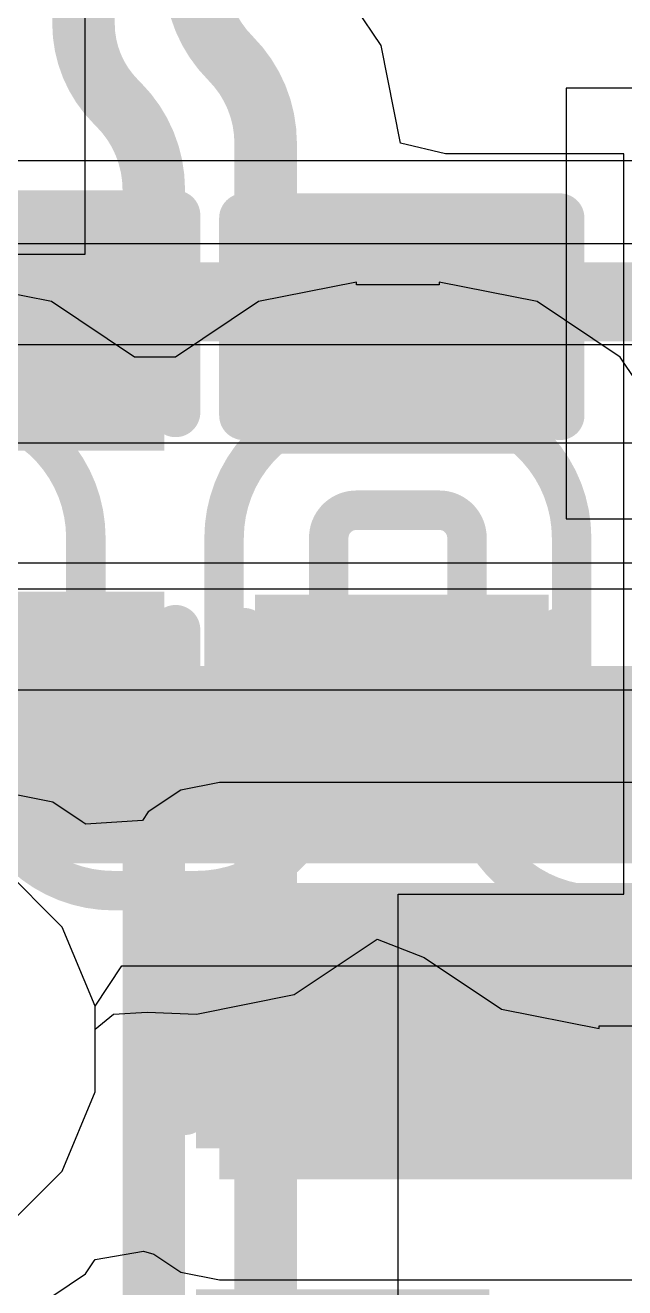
# Model space of a CAD drawing. Header units: inches. Extents: x 0 to 208, y 0 to 213.
# Drawn here: x 3.0078 to 3.0686, y 3.4202 to 3.5481 of the extents above; entities that cross this region are included whole.
import ezdxf

# ---------------------------------------------------------------- set-up
doc = ezdxf.new("R2010")
doc.units = ezdxf.units.IN
doc.header["$MEASUREMENT"] = 0
for name, color, linetype in [('Bottom Layer', 5, 'Continuous'), ('Bottom Overlay', 54, 'Continuous'), ('Bottom Paste', 16, 'Continuous'), ('Bottom Solder', 6, 'Continuous'), ('L2_GND1', 16, 'Continuous'), ('L3_SIG1', 76, 'Continuous'), ('L5_GND2', 156, 'Continuous'), ('L6_SIG2', 130, 'Continuous'), ('L7_GND3', 216, 'Continuous'), ('Top Layer', 1, 'Continuous'), ('Top Overlay', 2, 'Continuous'), ('Top Paste', 8, 'Continuous'), ('Top Solder', 216, 'Continuous')]:
    doc.layers.add(name, color=color, linetype=linetype)

# ---------------------------------------------------------------- blocks, each defined once
blk = doc.blocks.new('CAP_0402_316')
at = {"layer": 'Top Layer'}
for points in [[(-0.0275, -0.0125), (-0.0275, 0.0125), (-0.0095, 0.0125), (-0.0095, -0.0125)], [(0.0095, -0.0125), (0.0095, 0.0125), (0.0275, 0.0125), (0.0275, -0.0125)]]:
    blk.add_hatch(color=1, dxfattribs=at).paths.add_polyline_path(points)
at = {"layer": 'Top Paste'}
for points in [[(-0.0275, -0.0125), (-0.0275, 0.0125), (-0.0095, 0.0125), (-0.0095, -0.0125)], [(0.0095, -0.0125), (0.0095, 0.0125), (0.0275, 0.0125), (0.0275, -0.0125)]]:
    blk.add_hatch(color=8, dxfattribs=at).paths.add_polyline_path(points)
at = {"layer": 'Top Solder'}
for points in [[(-0.02986, -0.01486), (-0.02986, 0.01486), (-0.00714, 0.01486), (-0.00714, -0.01486)], [(0.00714, -0.01486), (0.00714, 0.01486), (0.02986, 0.01486), (0.02986, -0.01486)]]:
    blk.add_hatch(color=216, dxfattribs=at).paths.add_polyline_path(points)
at = {"layer": 'Top Overlay'}
for points in [[(-0.031, 0.016, 0.005, 0.005, 0), (-0.031, -0.016, 0.005, 0.005, 0)], [(-0.031, 0.016, 0.005, 0.005, 0), (-0.011, 0.016, 0.005, 0.005, 0)], [(0.011, 0.016, 0.005, 0.005, 0), (0.031, 0.016, 0.005, 0.005, 0)], [(0.031, 0.016, 0.005, 0.005, 0), (0.031, -0.016, 0.005, 0.005, 0)], [(-0.031, -0.016, 0.005, 0.005, 0), (-0.011, -0.016, 0.005, 0.005, 0)], [(0.011, -0.016, 0.005, 0.005, 0), (0.031, -0.016, 0.005, 0.005, 0)]]:
    blk.add_lwpolyline(points, format="xyseb", dxfattribs=at)
for points in [[(-0.03225, 0.016, 0.0025, 0.0025, 1), (-0.02975, 0.016, 0.0025, 0.0025, 1)], [(-0.03225, 0.016, 0.0025, 0.0025, 1), (-0.02975, 0.016, 0.0025, 0.0025, 1)], [(-0.01225, 0.016, 0.0025, 0.0025, 1), (-0.00975, 0.016, 0.0025, 0.0025, 1)], [(0.00975, 0.016, 0.0025, 0.0025, 1), (0.01225, 0.016, 0.0025, 0.0025, 1)], [(0.02975, 0.016, 0.0025, 0.0025, 1), (0.03225, 0.016, 0.0025, 0.0025, 1)], [(0.02975, 0.016, 0.0025, 0.0025, 1), (0.03225, 0.016, 0.0025, 0.0025, 1)], [(-0.03225, -0.016, 0.0025, 0.0025, 1), (-0.02975, -0.016, 0.0025, 0.0025, 1)], [(-0.03225, -0.016, 0.0025, 0.0025, 1), (-0.02975, -0.016, 0.0025, 0.0025, 1)], [(-0.01225, -0.016, 0.0025, 0.0025, 1), (-0.00975, -0.016, 0.0025, 0.0025, 1)], [(0.00975, -0.016, 0.0025, 0.0025, 1), (0.01225, -0.016, 0.0025, 0.0025, 1)], [(0.02975, -0.016, 0.0025, 0.0025, 1), (0.03225, -0.016, 0.0025, 0.0025, 1)], [(0.02975, -0.016, 0.0025, 0.0025, 1), (0.03225, -0.016, 0.0025, 0.0025, 1)]]:
    blk.add_lwpolyline(points, format="xyseb", close=True, dxfattribs=at)
blk = doc.blocks.new('MCZ1210CH900L2_398')
at = {"layer": 'Top Layer'}
for points in [[(-0.03445, 0.01673), (-0.01476, 0.01673), (-0.01476, 0.00492), (-0.03445, 0.00492)], [(0.01476, 0.01673), (0.03445, 0.01673), (0.03445, 0.00492), (0.01476, 0.00492)], [(-0.03445, -0.00492), (-0.01476, -0.00492), (-0.01476, -0.01673), (-0.03445, -0.01673)], [(0.01476, -0.00492), (0.03445, -0.00492), (0.03445, -0.01673), (0.01476, -0.01673)]]:
    blk.add_hatch(color=1, dxfattribs=at).paths.add_polyline_path(points)
at = {"layer": 'Top Paste'}
for points in [[(-0.03445, 0.01673), (-0.01476, 0.01673), (-0.01476, 0.00492), (-0.03445, 0.00492)], [(0.01476, 0.01673), (0.03445, 0.01673), (0.03445, 0.00492), (0.01476, 0.00492)], [(-0.03445, -0.00492), (-0.01476, -0.00492), (-0.01476, -0.01673), (-0.03445, -0.01673)], [(0.01476, -0.00492), (0.03445, -0.00492), (0.03445, -0.01673), (0.01476, -0.01673)]]:
    blk.add_hatch(color=8, dxfattribs=at).paths.add_polyline_path(points)
at = {"layer": 'Top Solder'}
for points in [[(-0.03645, 0.01873), (-0.01276, 0.01873), (-0.01276, 0.00292), (-0.03645, 0.00292)], [(0.01276, 0.01873), (0.03645, 0.01873), (0.03645, 0.00292), (0.01276, 0.00292)], [(-0.03645, -0.00292), (-0.01276, -0.00292), (-0.01276, -0.01873), (-0.03645, -0.01873)], [(0.01276, -0.00292), (0.03645, -0.00292), (0.03645, -0.01873), (0.01276, -0.01873)]]:
    blk.add_hatch(color=216, dxfattribs=at).paths.add_polyline_path(points)
at = {"layer": 'Top Overlay'}
for points in [[(-0.013, 0.022, 0.005, 0.005, 0), (0.012, 0.022, 0.005, 0.005, 0)], [(-0.013, -0.022, 0.005, 0.005, 0), (0.012, -0.022, 0.005, 0.005, 0)]]:
    blk.add_lwpolyline(points, format="xyseb", dxfattribs=at)
for points in [[(-0.01425, 0.022, 0.0025, 0.0025, 1), (-0.01175, 0.022, 0.0025, 0.0025, 1)], [(0.01075, 0.022, 0.0025, 0.0025, 1), (0.01325, 0.022, 0.0025, 0.0025, 1)], [(-0.03945, 0.011, 0.0063, 0.0063, 1), (-0.04255, 0.011, 0.0063, 0.0063, 1)], [(-0.04413, 0.011, 0.00315, 0.00315, 1), (-0.04098, 0.011, 0.00315, 0.00315, 1)], [(-0.04102, 0.011, 0.00315, 0.00315, 1), (-0.03787, 0.011, 0.00315, 0.00315, 1)], [(-0.01425, -0.022, 0.0025, 0.0025, 1), (-0.01175, -0.022, 0.0025, 0.0025, 1)], [(0.01075, -0.022, 0.0025, 0.0025, 1), (0.01325, -0.022, 0.0025, 0.0025, 1)]]:
    blk.add_lwpolyline(points, format="xyseb", close=True, dxfattribs=at)
blk = doc.blocks.new('CAP_0402_B_636')
at = {"layer": 'Bottom Layer'}
for points in [[(-0.0095, 0.0125), (-0.0095, -0.0125), (-0.0275, -0.0125), (-0.0275, 0.0125)], [(0.0275, 0.0125), (0.0275, -0.0125), (0.0095, -0.0125), (0.0095, 0.0125)]]:
    blk.add_hatch(color=5, dxfattribs=at).paths.add_polyline_path(points)
at = {"layer": 'Bottom Paste'}
for points in [[(-0.0095, 0.0125), (-0.0095, -0.0125), (-0.0275, -0.0125), (-0.0275, 0.0125)], [(0.0275, 0.0125), (0.0275, -0.0125), (0.0095, -0.0125), (0.0095, 0.0125)]]:
    blk.add_hatch(color=16, dxfattribs=at).paths.add_polyline_path(points)
at = {"layer": 'Bottom Solder'}
for points in [[(-0.00714, 0.01486), (-0.00714, -0.01486), (-0.02986, -0.01486), (-0.02986, 0.01486)], [(0.02986, 0.01486), (0.02986, -0.01486), (0.00714, -0.01486), (0.00714, 0.01486)]]:
    blk.add_hatch(color=6, dxfattribs=at).paths.add_polyline_path(points)
at = {"layer": 'Bottom Overlay'}
for points in [[(-0.031, -0.016, 0.005, 0.005, 0), (-0.031, 0.016, 0.005, 0.005, 0)], [(-0.011, 0.016, 0.005, 0.005, 0), (-0.031, 0.016, 0.005, 0.005, 0)], [(0.031, 0.016, 0.005, 0.005, 0), (0.011, 0.016, 0.005, 0.005, 0)], [(0.031, -0.016, 0.005, 0.005, 0), (0.031, 0.016, 0.005, 0.005, 0)], [(-0.011, -0.016, 0.005, 0.005, 0), (-0.031, -0.016, 0.005, 0.005, 0)], [(0.031, -0.016, 0.005, 0.005, 0), (0.011, -0.016, 0.005, 0.005, 0)]]:
    blk.add_lwpolyline(points, format="xyseb", dxfattribs=at)
for points in [[(-0.03225, 0.016, 0.0025, 0.0025, 1), (-0.02975, 0.016, 0.0025, 0.0025, 1)], [(-0.03225, 0.016, 0.0025, 0.0025, 1), (-0.02975, 0.016, 0.0025, 0.0025, 1)], [(-0.01225, 0.016, 0.0025, 0.0025, 1), (-0.00975, 0.016, 0.0025, 0.0025, 1)], [(0.00975, 0.016, 0.0025, 0.0025, 1), (0.01225, 0.016, 0.0025, 0.0025, 1)], [(0.02975, 0.016, 0.0025, 0.0025, 1), (0.03225, 0.016, 0.0025, 0.0025, 1)], [(0.02975, 0.016, 0.0025, 0.0025, 1), (0.03225, 0.016, 0.0025, 0.0025, 1)], [(-0.03225, -0.016, 0.0025, 0.0025, 1), (-0.02975, -0.016, 0.0025, 0.0025, 1)], [(-0.03225, -0.016, 0.0025, 0.0025, 1), (-0.02975, -0.016, 0.0025, 0.0025, 1)], [(-0.01225, -0.016, 0.0025, 0.0025, 1), (-0.00975, -0.016, 0.0025, 0.0025, 1)], [(0.00975, -0.016, 0.0025, 0.0025, 1), (0.01225, -0.016, 0.0025, 0.0025, 1)], [(0.02975, -0.016, 0.0025, 0.0025, 1), (0.03225, -0.016, 0.0025, 0.0025, 1)], [(0.02975, -0.016, 0.0025, 0.0025, 1), (0.03225, -0.016, 0.0025, 0.0025, 1)]]:
    blk.add_lwpolyline(points, format="xyseb", close=True, dxfattribs=at)
blk = doc.blocks.new('CAP_0402_B_637')
at = {"layer": 'Bottom Layer'}
for points in [[(-0.0095, 0.0125), (-0.0095, -0.0125), (-0.0275, -0.0125), (-0.0275, 0.0125)], [(0.0275, 0.0125), (0.0275, -0.0125), (0.0095, -0.0125), (0.0095, 0.0125)]]:
    blk.add_hatch(color=5, dxfattribs=at).paths.add_polyline_path(points)
at = {"layer": 'Bottom Paste'}
for points in [[(-0.0095, 0.0125), (-0.0095, -0.0125), (-0.0275, -0.0125), (-0.0275, 0.0125)], [(0.0275, 0.0125), (0.0275, -0.0125), (0.0095, -0.0125), (0.0095, 0.0125)]]:
    blk.add_hatch(color=16, dxfattribs=at).paths.add_polyline_path(points)
at = {"layer": 'Bottom Solder'}
for points in [[(-0.00714, 0.01486), (-0.00714, -0.01486), (-0.02986, -0.01486), (-0.02986, 0.01486)], [(0.02986, 0.01486), (0.02986, -0.01486), (0.00714, -0.01486), (0.00714, 0.01486)]]:
    blk.add_hatch(color=6, dxfattribs=at).paths.add_polyline_path(points)
at = {"layer": 'Bottom Overlay'}
for points in [[(-0.031, -0.016, 0.005, 0.005, 0), (-0.031, 0.016, 0.005, 0.005, 0)], [(-0.011, 0.016, 0.005, 0.005, 0), (-0.031, 0.016, 0.005, 0.005, 0)], [(0.031, 0.016, 0.005, 0.005, 0), (0.011, 0.016, 0.005, 0.005, 0)], [(0.031, -0.016, 0.005, 0.005, 0), (0.031, 0.016, 0.005, 0.005, 0)], [(-0.011, -0.016, 0.005, 0.005, 0), (-0.031, -0.016, 0.005, 0.005, 0)], [(0.031, -0.016, 0.005, 0.005, 0), (0.011, -0.016, 0.005, 0.005, 0)]]:
    blk.add_lwpolyline(points, format="xyseb", dxfattribs=at)
for points in [[(-0.03225, 0.016, 0.0025, 0.0025, 1), (-0.02975, 0.016, 0.0025, 0.0025, 1)], [(-0.03225, 0.016, 0.0025, 0.0025, 1), (-0.02975, 0.016, 0.0025, 0.0025, 1)], [(-0.01225, 0.016, 0.0025, 0.0025, 1), (-0.00975, 0.016, 0.0025, 0.0025, 1)], [(0.00975, 0.016, 0.0025, 0.0025, 1), (0.01225, 0.016, 0.0025, 0.0025, 1)], [(0.02975, 0.016, 0.0025, 0.0025, 1), (0.03225, 0.016, 0.0025, 0.0025, 1)], [(0.02975, 0.016, 0.0025, 0.0025, 1), (0.03225, 0.016, 0.0025, 0.0025, 1)], [(-0.03225, -0.016, 0.0025, 0.0025, 1), (-0.02975, -0.016, 0.0025, 0.0025, 1)], [(-0.03225, -0.016, 0.0025, 0.0025, 1), (-0.02975, -0.016, 0.0025, 0.0025, 1)], [(-0.01225, -0.016, 0.0025, 0.0025, 1), (-0.00975, -0.016, 0.0025, 0.0025, 1)], [(0.00975, -0.016, 0.0025, 0.0025, 1), (0.01225, -0.016, 0.0025, 0.0025, 1)], [(0.02975, -0.016, 0.0025, 0.0025, 1), (0.03225, -0.016, 0.0025, 0.0025, 1)], [(0.02975, -0.016, 0.0025, 0.0025, 1), (0.03225, -0.016, 0.0025, 0.0025, 1)]]:
    blk.add_lwpolyline(points, format="xyseb", close=True, dxfattribs=at)

msp = doc.modelspace()

# ---------------------------------------------------------------- hatches: boundary and pattern name
at = {"layer": 'Top Layer'}
msp.add_hatch(color=1, dxfattribs=at).paths.add_polyline_path([(3.0275, 3.43123), (3.13583, 3.43123), (3.13583, 3.46123), (3.0275, 3.46123)])

# ---------------------------------------------------------------- linework, layer by layer
at = {"layer": 'Bottom Layer'}
for p, q in [((3.04389, 3.54606), (3.0413, 3.54993)), ((3.04585, 3.53618), (3.04389, 3.54606)), ((3.05041, 3.5351), (3.04585, 3.53618)), ((3.06848, 3.5351), (3.05041, 3.5351)), ((3.06848, 3.4971), (3.06848, 3.5351)), ((3.06848, 3.4601), (3.06848, 3.4971)), ((3.04562, 3.15119), (3.04562, 3.4601)), ((3.04562, 3.4601), (3.06848, 3.4601))]:
    msp.add_line(p, q, dxfattribs=at)
for points in [[(3.01374, 3.5483, 0.00633, 0.00633, 0), (3.01374, 3.56025, 0.00633, 0.00633, 0)], [(3.02863, 3.54478, 0.00633, 0.00633, -0.198912), (3.02507, 3.55338, 0.00633, 0.00633, 0)], [(3.01703, 3.54036, 0.00633, 0.00633, -0.198912), (3.01374, 3.5483, 0.00633, 0.00633, 0)], [(3.02863, 3.54478, 0.00633, 0.00633, -0.198912), (3.03219, 3.53618, 0.00633, 0.00633, 0)], [(3.01703, 3.54036, 0.00633, 0.00633, 0), (3.0173, 3.54009, 0.00633, 0.00633, 0)], [(3.0173, 3.54009, 0.00633, 0.00633, -0.198893), (3.02086, 3.53148, 0.00633, 0.00633, 0)], [(3.03219, 3.52877, 0.00633, 0.00633, 0), (3.03219, 3.53618, 0.00633, 0.00633, 0)], [(3.02086, 3.52906, 0.00633, 0.00633, 0), (3.02086, 3.53148, 0.00633, 0.00633, 0)], [(3.02086, 3.52906, 0.00633, 0.00633, -0.198898), (3.01866, 3.52373, 0.00633, 0.00633, 0)], [(3.0344, 3.52344, 0.00633, 0.00633, -0.198912), (3.03219, 3.52877, 0.00633, 0.00633, 0)], [(3.01866, 3.52373, 0.00633, 0.00633, -0.198912), (3.01503, 3.52223, 0.00633, 0.00633, 0)], [(3.03803, 3.52194, 0.00633, 0.00633, -0.198912), (3.0344, 3.52344, 0.00633, 0.00633, 0)], [(3.01141, 3.52073, 0.00633, 0.00633, -0.198912), (3.01503, 3.52223, 0.00633, 0.00633, 0)], [(3.03803, 3.52194, 0.00633, 0.00633, -0.198898), (3.04165, 3.52044, 0.00633, 0.00633, 0)], [(3.00707, 3.5164, 0.00633, 0.00633, 0), (3.01141, 3.52073, 0.00633, 0.00633, 0)], [(3.04165, 3.52044, 0.00633, 0.00633, 0), (3.04598, 3.5161, 0.00633, 0.00633, 0)], [(3.00707, 3.4794, 0.00633, 0.00633, 0), (3.01291, 3.47356, 0.00633, 0.00633, 0)], [(3.04015, 3.47327, 0.00633, 0.00633, 0), (3.04598, 3.4791, 0.00633, 0.00633, 0)], [(3.01291, 3.47356, 0.00633, 0.00633, 0), (3.01716, 3.47356, 0.00633, 0.00633, 0)], [(3.01716, 3.47356, 0.00633, 0.00633, 0), (3.02086, 3.46985, 0.00633, 0.00633, 0)], [(3.03219, 3.46956, 0.00633, 0.00633, 0), (3.0359, 3.47327, 0.00633, 0.00633, 0)], [(3.0359, 3.47327, 0.00633, 0.00633, 0), (3.04015, 3.47327, 0.00633, 0.00633, 0)], [(3.02086, 3.15589, 0.00633, 0.00633, 0), (3.02086, 3.46985, 0.00633, 0.00633, 0)], [(3.03219, 3.15119, 0.00633, 0.00633, 0), (3.03219, 3.46956, 0.00633, 0.00633, 0)]]:
    msp.add_lwpolyline(points, format="xyseb", dxfattribs=at)
for points in [[(3.01216, 3.5483, 0.00316, 0.00316, 1), (3.01532, 3.5483, 0.00316, 0.00316, 1)], [(3.01215, 3.5483, 0.00316, 0.00316, 1), (3.01532, 3.5483, 0.00316, 0.00316, 1)], [(3.02705, 3.54478, 0.00316, 0.00316, 1), (3.03021, 3.54478, 0.00316, 0.00316, 1)], [(3.02705, 3.54478, 0.00316, 0.00316, 1), (3.03021, 3.54478, 0.00316, 0.00316, 1)], [(3.01545, 3.54036, 0.00316, 0.00316, 1), (3.01861, 3.54036, 0.00316, 0.00316, 1)], [(3.01545, 3.54036, 0.00316, 0.00316, 1), (3.01861, 3.54036, 0.00316, 0.00316, 1)], [(3.01572, 3.54009, 0.00316, 0.00316, 1), (3.01888, 3.54009, 0.00316, 0.00316, 1)], [(3.01572, 3.54009, 0.00316, 0.00316, 1), (3.01888, 3.54009, 0.00316, 0.00316, 1)], [(3.03061, 3.53618, 0.00316, 0.00316, 1), (3.03378, 3.53618, 0.00316, 0.00316, 1)], [(3.03061, 3.53618, 0.00316, 0.00316, 1), (3.03378, 3.53618, 0.00316, 0.00316, 1)], [(3.01928, 3.53148, 0.00316, 0.00316, 1), (3.02245, 3.53148, 0.00316, 0.00316, 1)], [(3.01928, 3.53148, 0.00316, 0.00316, 1), (3.02245, 3.53148, 0.00316, 0.00316, 1)], [(3.01928, 3.52906, 0.00316, 0.00316, 1), (3.02245, 3.52906, 0.00316, 0.00316, 1)], [(3.01928, 3.52906, 0.00316, 0.00316, 1), (3.02245, 3.52906, 0.00316, 0.00316, 1)], [(3.03061, 3.52877, 0.00316, 0.00316, 1), (3.03378, 3.52877, 0.00316, 0.00316, 1)], [(3.03061, 3.52877, 0.00316, 0.00316, 1), (3.03378, 3.52877, 0.00316, 0.00316, 1)], [(3.01707, 3.52373, 0.00316, 0.00316, 1), (3.02024, 3.52373, 0.00316, 0.00316, 1)], [(3.01707, 3.52373, 0.00316, 0.00316, 1), (3.02024, 3.52373, 0.00316, 0.00316, 1)], [(3.03282, 3.52344, 0.00316, 0.00316, 1), (3.03598, 3.52344, 0.00316, 0.00316, 1)], [(3.03282, 3.52344, 0.00316, 0.00316, 1), (3.03598, 3.52344, 0.00316, 0.00316, 1)], [(3.01345, 3.52223, 0.00316, 0.00316, 1), (3.01661, 3.52223, 0.00316, 0.00316, 1)], [(3.01345, 3.52223, 0.00316, 0.00316, 1), (3.01661, 3.52223, 0.00316, 0.00316, 1)], [(3.03644, 3.52194, 0.00316, 0.00316, 1), (3.03961, 3.52194, 0.00316, 0.00316, 1)], [(3.03644, 3.52194, 0.00316, 0.00316, 1), (3.03961, 3.52194, 0.00316, 0.00316, 1)], [(3.00982, 3.52073, 0.00316, 0.00316, 1), (3.01299, 3.52073, 0.00316, 0.00316, 1)], [(3.00982, 3.52073, 0.00316, 0.00316, 1), (3.01299, 3.52073, 0.00316, 0.00316, 1)], [(3.04007, 3.52044, 0.00316, 0.00316, 1), (3.04323, 3.52044, 0.00316, 0.00316, 1)], [(3.04007, 3.52044, 0.00316, 0.00316, 1), (3.04323, 3.52044, 0.00316, 0.00316, 1)], [(3.00549, 3.5164, 0.00316, 0.00316, 1), (3.00866, 3.5164, 0.00316, 0.00316, 1)], [(3.0444, 3.5161, 0.00316, 0.00316, 1), (3.04757, 3.5161, 0.00316, 0.00316, 1)], [(3.00549, 3.4794, 0.00316, 0.00316, 1), (3.00866, 3.4794, 0.00316, 0.00316, 1)], [(3.0444, 3.4791, 0.00316, 0.00316, 1), (3.04757, 3.4791, 0.00316, 0.00316, 1)], [(3.01133, 3.47356, 0.00316, 0.00316, 1), (3.01449, 3.47356, 0.00316, 0.00316, 1)], [(3.01133, 3.47356, 0.00316, 0.00316, 1), (3.01449, 3.47356, 0.00316, 0.00316, 1)], [(3.01557, 3.47356, 0.00316, 0.00316, 1), (3.01874, 3.47356, 0.00316, 0.00316, 1)], [(3.01557, 3.47356, 0.00316, 0.00316, 1), (3.01874, 3.47356, 0.00316, 0.00316, 1)], [(3.03432, 3.47327, 0.00316, 0.00316, 1), (3.03748, 3.47327, 0.00316, 0.00316, 1)], [(3.03432, 3.47327, 0.00316, 0.00316, 1), (3.03748, 3.47327, 0.00316, 0.00316, 1)], [(3.03857, 3.47327, 0.00316, 0.00316, 1), (3.04173, 3.47327, 0.00316, 0.00316, 1)], [(3.03857, 3.47327, 0.00316, 0.00316, 1), (3.04173, 3.47327, 0.00316, 0.00316, 1)], [(3.01928, 3.46985, 0.00316, 0.00316, 1), (3.02245, 3.46985, 0.00316, 0.00316, 1)], [(3.01928, 3.46985, 0.00316, 0.00316, 1), (3.02245, 3.46985, 0.00316, 0.00316, 1)], [(3.03061, 3.46956, 0.00316, 0.00316, 1), (3.03378, 3.46956, 0.00316, 0.00316, 1)], [(3.03061, 3.46956, 0.00316, 0.00316, 1), (3.03378, 3.46956, 0.00316, 0.00316, 1)]]:
    msp.add_lwpolyline(points, format="xyseb", close=True, dxfattribs=at)
at = {"layer": 'L2_GND1'}
for p, q in [((3.11421, 3.526), (2.83735, 3.526)), ((2.83845, 3.5158), (3.11421, 3.5158)), ((3.01159, 3.45677), (3.00546, 3.4629)), ((3.01491, 3.44875), (3.01159, 3.45677)), ((3.01491, 3.44007), (3.01491, 3.44875)), ((3.01159, 3.43206), (3.01491, 3.44007)), ((3.00546, 3.42592), (3.01159, 3.43206))]:
    msp.add_line(p, q, dxfattribs=at)
at = {"layer": 'L3_SIG1'}
for p, q in [((3.11815, 3.53438), (2.83211, 3.53438)), ((2.85653, 3.50583), (3.12036, 3.50583)), ((3.18094, 3.491), (2.86483, 3.491)), ((2.87487, 3.4808), (3.17075, 3.4808)), ((3.01159, 3.45677), (3.00546, 3.4629)), ((3.01491, 3.44875), (3.01159, 3.45677)), ((3.01491, 3.44007), (3.01491, 3.44875)), ((3.01159, 3.43206), (3.01491, 3.44007)), ((3.00546, 3.42592), (3.01159, 3.43206))]:
    msp.add_line(p, q, dxfattribs=at)
msp.add_lwpolyline([(2.81774, 3.5201, 0.008, 0.008, 0), (3.13473, 3.5201, 0.008, 0.008, 0)], format="xyseb", dxfattribs=at)
at = {"layer": 'L5_GND2'}
for p, q in [((3.01049, 3.52013), (3.00058, 3.5221)), ((3.04138, 3.5221), (3.03147, 3.52013)), ((3.04138, 3.52184), (3.04138, 3.5221)), ((3.04978, 3.52184), (3.04138, 3.52184)), ((3.05969, 3.52013), (3.04978, 3.5221)), ((3.04978, 3.5221), (3.04978, 3.52184)), ((3.01889, 3.51451), (3.01049, 3.52013)), ((3.03147, 3.52013), (3.02307, 3.51451)), ((3.06809, 3.51451), (3.05969, 3.52013)), ((3.02307, 3.51451), (3.01889, 3.51451)), ((3.07371, 3.50611), (3.06809, 3.51451)), ((3.03509, 3.44993), (3.04349, 3.45555)), ((3.04349, 3.45555), (3.04826, 3.45369)), ((3.04826, 3.45369), (3.05607, 3.44847)), ((3.02518, 3.44796), (3.03509, 3.44993)), ((3.01678, 3.44796), (3.02018, 3.44815)), ((3.02018, 3.44815), (3.02518, 3.44796)), ((3.05607, 3.44847), (3.06598, 3.4465)), ((3.01491, 3.44643), (3.01678, 3.44796)), ((3.02518, 3.44796), (3.02518, 3.44796)), ((3.06598, 3.4465), (3.06598, 3.44676)), ((3.06598, 3.44676), (3.07438, 3.44676)), ((3.01491, 3.44007), (3.01491, 3.44643)), ((3.01159, 3.43206), (3.01491, 3.44007)), ((3.00546, 3.42592), (3.01159, 3.43206))]:
    msp.add_line(p, q, dxfattribs=at)
for points in [[(3.00058, 3.5096, 0.004, 0.004, -0.414214), (3.01398, 3.4962, 0.004, 0.004, 0)], [(3.02798, 3.4962, 0.004, 0.004, -0.414214), (3.04138, 3.5096, 0.004, 0.004, 0)], [(3.04138, 3.5096, 0.004, 0.004, 0), (3.04978, 3.5096, 0.004, 0.004, 0)], [(3.04978, 3.5096, 0.004, 0.004, -0.414214), (3.06318, 3.4962, 0.004, 0.004, 0)], [(3.03858, 3.4962, 0.004, 0.004, -0.414214), (3.04138, 3.499, 0.004, 0.004, 0)], [(3.04138, 3.499, 0.004, 0.004, 0), (3.04978, 3.499, 0.004, 0.004, 0)], [(3.04978, 3.499, 0.004, 0.004, -0.414214), (3.05258, 3.4962, 0.004, 0.004, 0)], [(3.01398, 3.47386, 0.004, 0.004, 0), (3.01398, 3.4962, 0.004, 0.004, 0)], [(3.02798, 3.47386, 0.004, 0.004, 0), (3.02798, 3.4962, 0.004, 0.004, 0)], [(3.03858, 3.47386, 0.004, 0.004, 0), (3.03858, 3.4962, 0.004, 0.004, 0)], [(3.05258, 3.4724, 0.004, 0.004, 0), (3.05258, 3.4962, 0.004, 0.004, 0)], [(3.06318, 3.4724, 0.004, 0.004, 0), (3.06318, 3.4962, 0.004, 0.004, 0)], [(3.01678, 3.46046, 0.004, 0.004, -0.414214), (3.00338, 3.47386, 0.004, 0.004, 0)], [(3.01678, 3.47106, 0.004, 0.004, -0.414214), (3.01398, 3.47386, 0.004, 0.004, 0)], [(3.02798, 3.47386, 0.004, 0.004, -0.414214), (3.02518, 3.47106, 0.004, 0.004, 0)], [(3.03858, 3.47386, 0.004, 0.004, -0.414214), (3.02518, 3.46046, 0.004, 0.004, 0)], [(3.06598, 3.459, 0.004, 0.004, -0.414214), (3.05258, 3.4724, 0.004, 0.004, 0)], [(3.06598, 3.4696, 0.004, 0.004, -0.414214), (3.06318, 3.4724, 0.004, 0.004, 0)], [(3.01678, 3.47106, 0.004, 0.004, 0), (3.02518, 3.47106, 0.004, 0.004, 0)], [(3.06598, 3.4696, 0.004, 0.004, 0), (3.07438, 3.4696, 0.004, 0.004, 0)], [(3.01678, 3.46046, 0.004, 0.004, 0), (3.02518, 3.46046, 0.004, 0.004, 0)], [(3.06598, 3.459, 0.004, 0.004, 0), (3.07438, 3.459, 0.004, 0.004, 0)]]:
    msp.add_lwpolyline(points, format="xyseb", dxfattribs=at)
for points in [[(3.04038, 3.5096, 0.002, 0.002, 1), (3.04238, 3.5096, 0.002, 0.002, 1)], [(3.04038, 3.5096, 0.002, 0.002, 1), (3.04238, 3.5096, 0.002, 0.002, 1)], [(3.04878, 3.5096, 0.002, 0.002, 1), (3.05078, 3.5096, 0.002, 0.002, 1)], [(3.04878, 3.5096, 0.002, 0.002, 1), (3.05078, 3.5096, 0.002, 0.002, 1)], [(3.04038, 3.499, 0.002, 0.002, 1), (3.04238, 3.499, 0.002, 0.002, 1)], [(3.04038, 3.499, 0.002, 0.002, 1), (3.04238, 3.499, 0.002, 0.002, 1)], [(3.04878, 3.499, 0.002, 0.002, 1), (3.05078, 3.499, 0.002, 0.002, 1)], [(3.04878, 3.499, 0.002, 0.002, 1), (3.05078, 3.499, 0.002, 0.002, 1)], [(3.01298, 3.4962, 0.002, 0.002, 1), (3.01498, 3.4962, 0.002, 0.002, 1)], [(3.01298, 3.4962, 0.002, 0.002, 1), (3.01498, 3.4962, 0.002, 0.002, 1)], [(3.02698, 3.4962, 0.002, 0.002, 1), (3.02898, 3.4962, 0.002, 0.002, 1)], [(3.02698, 3.4962, 0.002, 0.002, 1), (3.02898, 3.4962, 0.002, 0.002, 1)], [(3.03758, 3.4962, 0.002, 0.002, 1), (3.03958, 3.4962, 0.002, 0.002, 1)], [(3.03758, 3.4962, 0.002, 0.002, 1), (3.03958, 3.4962, 0.002, 0.002, 1)], [(3.05158, 3.4962, 0.002, 0.002, 1), (3.05358, 3.4962, 0.002, 0.002, 1)], [(3.05158, 3.4962, 0.002, 0.002, 1), (3.05358, 3.4962, 0.002, 0.002, 1)], [(3.06218, 3.4962, 0.002, 0.002, 1), (3.06418, 3.4962, 0.002, 0.002, 1)], [(3.06218, 3.4962, 0.002, 0.002, 1), (3.06418, 3.4962, 0.002, 0.002, 1)], [(3.01298, 3.47386, 0.002, 0.002, 1), (3.01498, 3.47386, 0.002, 0.002, 1)], [(3.01298, 3.47386, 0.002, 0.002, 1), (3.01498, 3.47386, 0.002, 0.002, 1)], [(3.02698, 3.47386, 0.002, 0.002, 1), (3.02898, 3.47386, 0.002, 0.002, 1)], [(3.02698, 3.47386, 0.002, 0.002, 1), (3.02898, 3.47386, 0.002, 0.002, 1)], [(3.03758, 3.47386, 0.002, 0.002, 1), (3.03958, 3.47386, 0.002, 0.002, 1)], [(3.03758, 3.47386, 0.002, 0.002, 1), (3.03958, 3.47386, 0.002, 0.002, 1)], [(3.05158, 3.4724, 0.002, 0.002, 1), (3.05358, 3.4724, 0.002, 0.002, 1)], [(3.05158, 3.4724, 0.002, 0.002, 1), (3.05358, 3.4724, 0.002, 0.002, 1)], [(3.06218, 3.4724, 0.002, 0.002, 1), (3.06418, 3.4724, 0.002, 0.002, 1)], [(3.06218, 3.4724, 0.002, 0.002, 1), (3.06418, 3.4724, 0.002, 0.002, 1)], [(3.01578, 3.47106, 0.002, 0.002, 1), (3.01778, 3.47106, 0.002, 0.002, 1)], [(3.01578, 3.47106, 0.002, 0.002, 1), (3.01778, 3.47106, 0.002, 0.002, 1)], [(3.02418, 3.47106, 0.002, 0.002, 1), (3.02618, 3.47106, 0.002, 0.002, 1)], [(3.02418, 3.47106, 0.002, 0.002, 1), (3.02618, 3.47106, 0.002, 0.002, 1)], [(3.06498, 3.4696, 0.002, 0.002, 1), (3.06698, 3.4696, 0.002, 0.002, 1)], [(3.06498, 3.4696, 0.002, 0.002, 1), (3.06698, 3.4696, 0.002, 0.002, 1)], [(3.01578, 3.46046, 0.002, 0.002, 1), (3.01778, 3.46046, 0.002, 0.002, 1)], [(3.01578, 3.46046, 0.002, 0.002, 1), (3.01778, 3.46046, 0.002, 0.002, 1)], [(3.02418, 3.46046, 0.002, 0.002, 1), (3.02618, 3.46046, 0.002, 0.002, 1)], [(3.02418, 3.46046, 0.002, 0.002, 1), (3.02618, 3.46046, 0.002, 0.002, 1)], [(3.06498, 3.459, 0.002, 0.002, 1), (3.06698, 3.459, 0.002, 0.002, 1)], [(3.06498, 3.459, 0.002, 0.002, 1), (3.06698, 3.459, 0.002, 0.002, 1)]]:
    msp.add_lwpolyline(points, format="xyseb", close=True, dxfattribs=at)
at = {"layer": 'L6_SIG2'}
for p, q in [((3.10733, 3.49362), (2.82542, 3.49362)), ((3.01491, 3.44875), (3.01764, 3.45283)), ((3.01764, 3.45283), (3.09889, 3.45283)), ((3.01491, 3.44007), (3.01491, 3.44875)), ((3.01159, 3.43206), (3.01491, 3.44007)), ((3.00546, 3.42592), (3.01159, 3.43206))]:
    msp.add_line(p, q, dxfattribs=at)
msp.add_lwpolyline([(2.69222, 3.47322, 0.02, 0.02, 0), (3.10733, 3.47322, 0.02, 0.02, 0)], format="xyseb", dxfattribs=at)
at = {"layer": 'L7_GND3'}
for p, q in [((3.01159, 3.45677), (3.00546, 3.4629)), ((3.01491, 3.44875), (3.01159, 3.45677)), ((3.01491, 3.44007), (3.01491, 3.44875)), ((3.01159, 3.43206), (3.01491, 3.44007)), ((3.00546, 3.42592), (3.01159, 3.43206))]:
    msp.add_line(p, q, dxfattribs=at)
at = {"layer": 'Top Layer'}
for p, q in [((3.01391, 3.52495), (3.01391, 3.56463)), ((3.07003, 3.54176), (3.06264, 3.54176)), ((3.06264, 3.54176), (3.06264, 3.49813)), ((3.00626, 3.52495), (3.01391, 3.52495)), ((3.06264, 3.49813), (3.12595, 3.49813)), ((3.0275, 3.47143), (3.0236, 3.47065)), ((3.13583, 3.47143), (3.0275, 3.47143)), ((3.01064, 3.46942), (3.00674, 3.4702)), ((3.0236, 3.47065), (3.02029, 3.46844)), ((3.01362, 3.46742), (3.01064, 3.46942)), ((3.0138, 3.46731), (3.01362, 3.46742)), ((3.01399, 3.46721), (3.0138, 3.46731)), ((3.01971, 3.46758), (3.01399, 3.46721)), ((3.02029, 3.46844), (3.01971, 3.46758)), ((3.01492, 3.42308), (3.01981, 3.42394)), ((3.01981, 3.42394), (3.02085, 3.42365)), ((3.01395, 3.42164), (3.01475, 3.42285)), ((3.01475, 3.42285), (3.01492, 3.42308)), ((3.02085, 3.42365), (3.0236, 3.42181)), ((3.01064, 3.41943), (3.01395, 3.42164)), ((3.0236, 3.42181), (3.0275, 3.42104)), ((3.0275, 3.42104), (3.13583, 3.42104))]:
    msp.add_line(p, q, dxfattribs=at)

# ---------------------------------------------------------------- block references
for name, p, rotation in [('MCZ1210CH900L2_398', (2.98717, 3.56939), 90), ('CAP_0402_B_637', (3.00707, 3.4979), 270), ('CAP_0402_B_636', (3.04598, 3.4976), 270), ('CAP_0402_316', (3.04, 3.42721), 90)]:
    msp.add_blockref(name, p, dxfattribs=dict(rotation=rotation))

doc.saveas('drawing.dxf')
